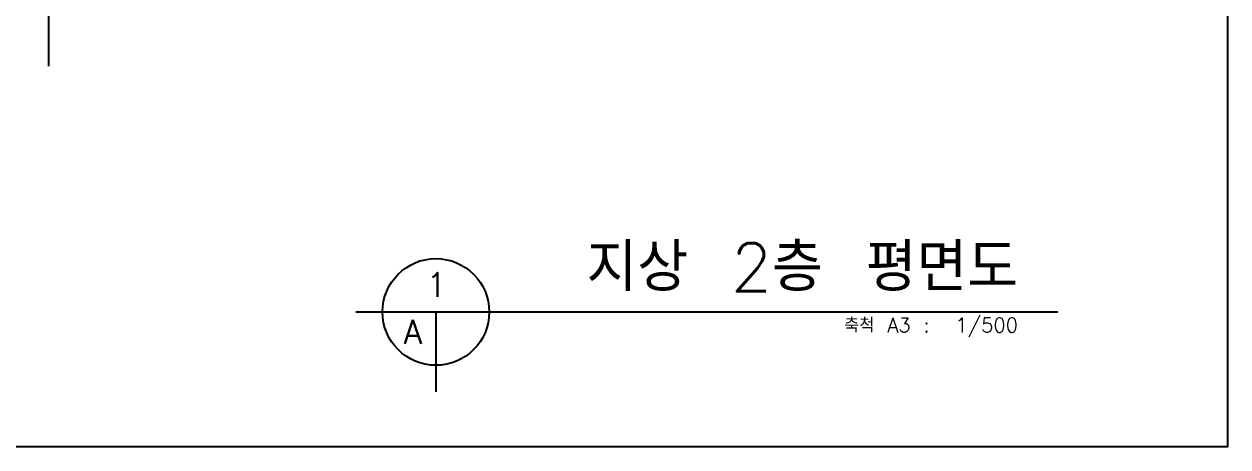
# Model space of a CAD drawing. Header units: millimetres. Extents: x 10462777 to 22643323, y 453826 to 1389191.
# Drawn here: x 11488073 to 11550915, y 540134 to 562207 of the extents above; entities that cross this region are included whole.
import ezdxf
from ezdxf.enums import TextEntityAlignment as Align

# ---------------------------------------------------------------- set-up
doc = ezdxf.new("R2010")
doc.units = ezdxf.units.MM
doc.header["$LTSCALE"] = 200
doc.header["$MEASUREMENT"] = 0
doc.linetypes.add('CEN', pattern=[62, 60, -1, 0, -1])
for name, color, linetype in [('CEN2', 8, 'CEN'), ('TAG', 4, 'CONTINUOUS'), ('TEXT', 7, 'CONTINUOUS'), ('TITLE', 3, 'CONTINUOUS'), ('도면층6', 6, 'CONTINUOUS')]:
    doc.layers.add(name, color=color, linetype=linetype)
doc.styles.add('HY-WUL-M', font='txt.shx ', dxfattribs={"bigfont": ' whgtxt.shx'})

msp = doc.modelspace()

# ---------------------------------------------------------------- linework, layer by layer
at = {"layer": 'CEN2', "color": 253}
msp.add_line((11489373.2949, 560014.35276), (11489373.2949, 592907.23366), dxfattribs=at)
at = {"layer": 'TAG'}
for p, q in [((11505390.92173, 547180.05215), (11542043.49655, 547180.05215)), ((11509568.37152, 547180.05215), (11509568.37152, 543002.60236))]:
    msp.add_line(p, q, dxfattribs=at)
msp.add_circle((11509568.37152, 547180.05215), 2784.96653, dxfattribs=at)
at = {"layer": '도면층6'}
for q in [(11550914.61531, 637838.75248), (11381845.64872, 540133.76591)]:
    msp.add_line((11550914.61531, 540133.76591), q, dxfattribs=at)

# ---------------------------------------------------------------- texts
at = {"layer": 'TEXT', "style": 'HY-WUL-M'}
msp.add_text('지상 2층 평면도', height=2506.469875, dxfattribs=at).set_placement((11539960.16321, 548262.7517), align=Align.RIGHT)
for s, p in [('1', (11509069.96392, 547975.37063)), ('A', (11507887.75558, 545519.57462))]:
    msp.add_text(s, height=1253.23494, dxfattribs=at).set_placement(p)
at = {"layer": 'TITLE', "style": 'HY-WUL-M'}
msp.add_text('축척 A3 :  1/500', height=750, dxfattribs=at).set_placement((11539960.16321, 546864.93586), align=Align.TOP_RIGHT)

doc.saveas('drawing.dxf')
